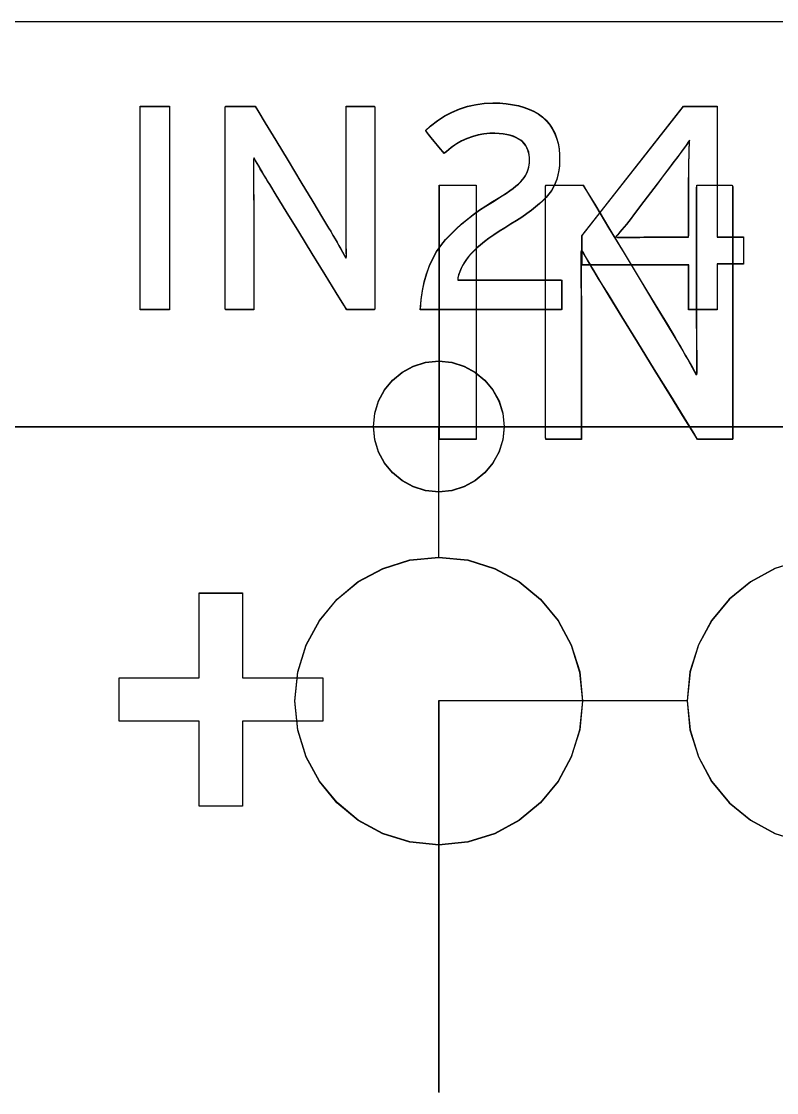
# Model space of a CAD drawing. Extents: x 1 to 47.7, y 0.2 to 35.
# Drawn here: x 41.9118 to 42.2006, y 11.9352 to 12.3447 of the extents above; entities that cross this region are included whole.
import ezdxf

# ---------------------------------------------------------------- set-up
doc = ezdxf.new("R2010")
doc.units = 0
doc.header["$MEASUREMENT"] = 0
for name, color, linetype in [('5_1___24__TARGET_LEDS___12', 7, 'CONTINUOUS'), ('6_2___8__INDEPENDENT_INPUT', 7, 'CONTINUOUS'), ('6_3___8__OPTOISO_INDEPENDE', 7, 'CONTINUOUS'), ('6_4___24__OPTOISO_INDEPEND', 7, 'CONTINUOUS'), ('6_5___8__INDEPENDENT_INPUT', 7, 'CONTINUOUS'), ('6_6___8__INDEPENDENT_INPUT', 7, 'CONTINUOUS'), ('6_7___8__OPTOISO_INDEPENDE', 7, 'CONTINUOUS'), ('6_8___8__OPTOISO_INDEPENDE', 7, 'CONTINUOUS'), ('8_0_____DWG', 7, 'CONTINUOUS')]:
    doc.layers.add(name, color=color, linetype=linetype)

msp = doc.modelspace()

# ---------------------------------------------------------------- linework, layer by layer
at = {"layer": '5_1___24__TARGET_LEDS___12'}
for points in [[(41.95722, 12.2345), (41.95722, 12.31225), (41.96851, 12.31225), (41.96851, 12.2345), (41.95722, 12.2345)], [(42.17792, 12.25197), (42.17792, 12.2345), (42.16697, 12.2345), (42.16697, 12.2516), (42.12619, 12.2516), (42.12619, 12.26272), (42.165, 12.31225), (42.17792, 12.31225), (42.17792, 12.26222), (42.18791, 12.26222), (42.18791, 12.25197), (42.17792, 12.25197)], [(41.7714, 12.1398), (41.7714, 12.18979), (42.0714, 12.18977)], [(42.0714, 12.1398), (42.0714, 12.18979), (42.37146, 12.18979), (42.37146, 11.93517)], [(42.0714, 12.0298), (42.0714, 11.93517)]]:
    msp.add_lwpolyline(points, dxfattribs=at)
for points in [[(42.03621, 12.2345), (42.03512, 12.23628), (42.0322, 12.24103), (42.02799, 12.24786), (42.02305, 12.2559), (42.01791, 12.26424), (42.01312, 12.27202), (42.00923, 12.27835), (42.00677, 12.28234), (42.00598, 12.28363), (42.00525, 12.28484), (42.00454, 12.28603), (42.00386, 12.28717), (42.0032, 12.28829), (42.00257, 12.28937), (42.00195, 12.29042), (42.00137, 12.29143), (42.0008, 12.29241), (42.00057, 12.29178), (42.00057, 12.28991), (42.00058, 12.28798), (42.00059, 12.28599), (42.0006, 12.28394), (42.00061, 12.28183), (42.00063, 12.27966), (42.00065, 12.27743), (42.00067, 12.27514), (42.00068, 12.27371), (42.00068, 12.2701), (42.00068, 12.26465), (42.00068, 12.25811), (42.00068, 12.2512), (42.00068, 12.24466), (42.00068, 12.23922), (42.00068, 12.2356), (42.00067, 12.2345), (42.00016, 12.2345), (41.99902, 12.2345), (41.99743, 12.2345), (41.9956, 12.2345), (41.99373, 12.2345), (41.99202, 12.2345), (41.99066, 12.2345), (41.98985, 12.2345), (41.98972, 12.23505), (41.98972, 12.24009), (41.98972, 12.24925), (41.98972, 12.26114), (41.98972, 12.27433), (41.98972, 12.28743), (41.98972, 12.29901), (41.98972, 12.30767), (41.98972, 12.312), (41.98994, 12.31225), (41.99088, 12.31225), (41.99237, 12.31225), (41.99421, 12.31225), (41.99618, 12.31225), (41.99808, 12.31225), (41.99969, 12.31225), (42.00081, 12.31225), (42.00123, 12.31225), (42.00228, 12.31052), (42.00506, 12.3059), (42.00907, 12.29925), (42.01379, 12.29143), (42.01869, 12.28331), (42.02325, 12.27574), (42.02697, 12.26958), (42.02931, 12.2657), (42.0301, 12.26438), (42.03094, 12.26293), (42.03175, 12.26154), (42.03252, 12.26019), (42.03326, 12.2589), (42.03396, 12.25766), (42.03463, 12.25646), (42.03526, 12.25532), (42.03586, 12.25422), (42.03609, 12.25485), (42.03607, 12.25678), (42.03605, 12.25876), (42.03604, 12.26079), (42.03602, 12.26289), (42.03601, 12.26503), (42.036, 12.26723), (42.036, 12.26948), (42.036, 12.27179), (42.036, 12.27321), (42.036, 12.27681), (42.036, 12.28223), (42.036, 12.28875), (42.036, 12.29562), (42.036, 12.30214), (42.036, 12.30756), (42.036, 12.31116), (42.03601, 12.31225), (42.03651, 12.31225), (42.03766, 12.31225), (42.03925, 12.31225), (42.04107, 12.31225), (42.04294, 12.31225), (42.04466, 12.31225), (42.04602, 12.31225), (42.04682, 12.31225), (42.04696, 12.3117), (42.04696, 12.30667), (42.04696, 12.2975), (42.04696, 12.28561), (42.04696, 12.27242), (42.04696, 12.25933), (42.04696, 12.24774), (42.04696, 12.23908), (42.04696, 12.23475), (42.04675, 12.2345), (42.04587, 12.2345), (42.04448, 12.2345), (42.04277, 12.2345), (42.04093, 12.2345), (42.03916, 12.2345), (42.03765, 12.2345), (42.03661, 12.2345)], [(42.06437, 12.2345), (42.06469, 12.23823), (42.0652, 12.24177), (42.0659, 12.24512), (42.06679, 12.24827), (42.06787, 12.25124), (42.06913, 12.25402), (42.07058, 12.2566), (42.07222, 12.259), (42.07405, 12.2612), (42.076, 12.26327), (42.07803, 12.26527), (42.08014, 12.2672), (42.08234, 12.26905), (42.08461, 12.27082), (42.08696, 12.27252), (42.0894, 12.27415), (42.09191, 12.2757), (42.09411, 12.27699), (42.09573, 12.278), (42.09723, 12.27898), (42.09859, 12.27992), (42.09983, 12.28083), (42.10093, 12.28171), (42.10191, 12.28256), (42.10275, 12.28337), (42.10347, 12.28416), (42.10404, 12.28492), (42.10453, 12.28571), (42.10495, 12.2865), (42.10531, 12.28731), (42.10561, 12.28814), (42.10584, 12.28898), (42.10601, 12.28983), (42.10611, 12.2907), (42.10615, 12.29158), (42.10611, 12.29263), (42.106, 12.29364), (42.10579, 12.2946), (42.10551, 12.2955), (42.10514, 12.29635), (42.10468, 12.29714), (42.10414, 12.29788), (42.10352, 12.29856), (42.1028, 12.29919), (42.10196, 12.29978), (42.101, 12.30029), (42.09992, 12.30074), (42.09874, 12.30111), (42.09744, 12.30141), (42.09602, 12.30164), (42.0945, 12.30179), (42.09286, 12.30188), (42.09093, 12.30187), (42.08866, 12.30166), (42.08644, 12.30126), (42.08428, 12.30067), (42.08217, 12.29989), (42.08013, 12.29892), (42.07814, 12.29776), (42.0762, 12.2964), (42.07433, 12.29486), (42.07343, 12.29422), (42.07292, 12.29485), (42.07204, 12.29593), (42.07093, 12.2973), (42.06971, 12.2988), (42.06852, 12.30027), (42.06747, 12.30156), (42.0667, 12.3025), (42.06634, 12.30295), (42.0683, 12.30472), (42.07092, 12.30673), (42.07365, 12.30848), (42.07647, 12.30998), (42.07939, 12.3112), (42.08241, 12.31217), (42.08553, 12.31287), (42.08874, 12.31332), (42.09205, 12.3135), (42.09471, 12.31343), (42.09723, 12.31323), (42.09961, 12.3129), (42.10186, 12.31244), (42.10398, 12.31184), (42.10596, 12.31111), (42.1078, 12.31025), (42.10952, 12.30926), (42.1111, 12.30812), (42.11252, 12.3068), (42.11376, 12.30534), (42.11483, 12.30374), (42.11573, 12.302), (42.11646, 12.30012), (42.11702, 12.29809), (42.1174, 12.29592), (42.11761, 12.29361), (42.11764, 12.29139), (42.11753, 12.2895), (42.1173, 12.28769), (42.11697, 12.28596), (42.11651, 12.28433), (42.11595, 12.28278), (42.11526, 12.28132), (42.11447, 12.27995), (42.11356, 12.27866), (42.1125, 12.27744), (42.11128, 12.27621), (42.10994, 12.27497), (42.10845, 12.2737), (42.10683, 12.27243), (42.10508, 12.27114), (42.10318, 12.26983), (42.10116, 12.2685), (42.09899, 12.26717), (42.09667, 12.26575), (42.09449, 12.26436), (42.09247, 12.26301), (42.09061, 12.26172), (42.08892, 12.26046), (42.08739, 12.25925), (42.08602, 12.25808), (42.08481, 12.25696), (42.08377, 12.25587), (42.08284, 12.25477), (42.08199, 12.25366), (42.08123, 12.25252), (42.08055, 12.25137), (42.07996, 12.25021), (42.07945, 12.24902), (42.07903, 12.24782), (42.07869, 12.2466), (42.07869, 12.24578), (42.081, 12.24578), (42.08548, 12.24578), (42.09141, 12.24578), (42.09808, 12.24578), (42.1048, 12.24578), (42.11085, 12.24578), (42.11552, 12.24578), (42.11811, 12.24578), (42.11841, 12.24565), (42.11841, 12.24484), (42.11841, 12.24347), (42.11841, 12.24173), (42.11841, 12.23982), (42.11841, 12.23795), (42.11841, 12.23631), (42.11841, 12.2351), (42.11841, 12.23453), (42.11721, 12.2345), (42.11266, 12.2345), (42.1056, 12.2345), (42.097, 12.2345), (42.08781, 12.2345), (42.07899, 12.2345), (42.07151, 12.2345), (42.06632, 12.2345)], [(42.16729, 12.29917), (42.16665, 12.29826), (42.16597, 12.29731), (42.16525, 12.2963), (42.16447, 12.29524), (42.16366, 12.29413), (42.16279, 12.29297), (42.16188, 12.29175), (42.16093, 12.29049), (42.16032, 12.28968), (42.15918, 12.28818), (42.15728, 12.28568), (42.15491, 12.28254), (42.15234, 12.27916), (42.14988, 12.27591), (42.14781, 12.27318), (42.14643, 12.27136), (42.14587, 12.27063), (42.14494, 12.26941), (42.14404, 12.26825), (42.14316, 12.26713), (42.1423, 12.26607), (42.14147, 12.26506), (42.14066, 12.26411), (42.13988, 12.2632), (42.13913, 12.26235), (42.1398, 12.26211), (42.14109, 12.26212), (42.14242, 12.26212), (42.14381, 12.26213), (42.14525, 12.26215), (42.14674, 12.26216), (42.14829, 12.26218), (42.14988, 12.2622), (42.15111, 12.26222), (42.15205, 12.26222), (42.15393, 12.26222), (42.15642, 12.26222), (42.15921, 12.26222), (42.16198, 12.26222), (42.1644, 12.26222), (42.16617, 12.26222), (42.16695, 12.26222), (42.16697, 12.26288), (42.16697, 12.26504), (42.16697, 12.26828), (42.16697, 12.27214), (42.16697, 12.27615), (42.16697, 12.27988), (42.16697, 12.28286), (42.16697, 12.28463), (42.16698, 12.28577), (42.16701, 12.28768), (42.16704, 12.28952), (42.16707, 12.2913), (42.16711, 12.29301), (42.16715, 12.29465), (42.16719, 12.29622), (42.16724, 12.29773)], [(42.09641, 12.18979), (42.0959, 12.18475), (42.09444, 12.18005), (42.09214, 12.17581), (42.08908, 12.17211), (42.08539, 12.16906), (42.08114, 12.16675), (42.07645, 12.1653), (42.07142, 12.16479), (42.06638, 12.1653), (42.06168, 12.16675), (42.05743, 12.16906), (42.05373, 12.17211), (42.05068, 12.17581), (42.04838, 12.18005), (42.04692, 12.18475), (42.04641, 12.18979), (42.04692, 12.19482), (42.04838, 12.19952), (42.05068, 12.20376), (42.05373, 12.20746), (42.05743, 12.21051), (42.06168, 12.21282), (42.06638, 12.21427), (42.07142, 12.21478), (42.07645, 12.21427), (42.08114, 12.21282), (42.08539, 12.21051), (42.08908, 12.20746), (42.09214, 12.20376), (42.09444, 12.19952), (42.0959, 12.19482)], [(42.12641, 12.08482), (42.12529, 12.07373), (42.12209, 12.06341), (42.11702, 12.05406), (42.11031, 12.04592), (42.10217, 12.0392), (42.09282, 12.03413), (42.08249, 12.03092), (42.0714, 12.0298), (42.06031, 12.03092), (42.04999, 12.03413), (42.04065, 12.0392), (42.03251, 12.04592), (42.0258, 12.05406), (42.02073, 12.06341), (42.01753, 12.07373), (42.01641, 12.08482), (42.01753, 12.0959), (42.02073, 12.10622), (42.0258, 12.11556), (42.03251, 12.12369), (42.04065, 12.13041), (42.04999, 12.13548), (42.06031, 12.13869), (42.0714, 12.1398), (42.08249, 12.13869), (42.09282, 12.13548), (42.10217, 12.13041), (42.11031, 12.12369), (42.11702, 12.11556), (42.12209, 12.10622), (42.12529, 12.0959)]]:
    msp.add_lwpolyline(points, close=True, dxfattribs=at)
at = {"layer": '6_2___8__INDEPENDENT_INPUT'}
for points in [[(42.07166, 12.18494), (42.07166, 12.28212), (42.08576, 12.28212), (42.08576, 12.18494), (42.07166, 12.18494)], [(42.21037, 12.1388), (42.20005, 12.13559), (42.19071, 12.13052), (42.18257, 12.12381), (42.17586, 12.11567), (42.17079, 12.10633), (42.16758, 12.096), (42.16646, 12.08491), (42.16758, 12.07383), (42.17079, 12.0635), (42.17586, 12.05416), (42.18257, 12.04602), (42.19071, 12.03931), (42.20005, 12.03424), (42.21037, 12.03103)], [(41.99639, 12.07713), (41.99639, 12.04466), (41.97982, 12.04466), (41.97982, 12.07713), (41.94918, 12.07713), (41.94918, 12.09372), (41.97982, 12.09372), (41.97982, 12.12619), (41.99639, 12.12619), (41.99639, 12.09372), (42.02715, 12.09372), (42.02715, 12.07713), (41.99639, 12.07713)], [(42.16646, 12.08491), (42.07147, 12.08491), (42.07147, 11.93527)]]:
    msp.add_lwpolyline(points, dxfattribs=at)
msp.add_lwpolyline([(42.1704, 12.18494), (42.16903, 12.18717), (42.16537, 12.1931), (42.16012, 12.20164), (42.15393, 12.21168), (42.14751, 12.22212), (42.14152, 12.23184), (42.13665, 12.23975), (42.13358, 12.24474), (42.1326, 12.24634), (42.13169, 12.24786), (42.13081, 12.24934), (42.12996, 12.25078), (42.12913, 12.25218), (42.12834, 12.25353), (42.12757, 12.25484), (42.12684, 12.2561), (42.12613, 12.25732), (42.12584, 12.25653), (42.12584, 12.2542), (42.12585, 12.25178), (42.12586, 12.2493), (42.12588, 12.24674), (42.12589, 12.2441), (42.12592, 12.24139), (42.12594, 12.2386), (42.12597, 12.23574), (42.12598, 12.23396), (42.12598, 12.22944), (42.12598, 12.22263), (42.12598, 12.21445), (42.12598, 12.20582), (42.12598, 12.19764), (42.12598, 12.19083), (42.12598, 12.18631), (42.12597, 12.18494), (42.12533, 12.18494), (42.1239, 12.18494), (42.12192, 12.18494), (42.11963, 12.18494), (42.11729, 12.18494), (42.11515, 12.18494), (42.11345, 12.18494), (42.11245, 12.18494), (42.11228, 12.18563), (42.11228, 12.19192), (42.11228, 12.20338), (42.11228, 12.21824), (42.11228, 12.23473), (42.11228, 12.2511), (42.11228, 12.26557), (42.11228, 12.2764), (42.11228, 12.28182), (42.11255, 12.28212), (42.11373, 12.28212), (42.1156, 12.28212), (42.11789, 12.28212), (42.12036, 12.28212), (42.12273, 12.28212), (42.12474, 12.28212), (42.12614, 12.28212), (42.12667, 12.28212), (42.12797, 12.27996), (42.13146, 12.27419), (42.13647, 12.26587), (42.14236, 12.2561), (42.14849, 12.24595), (42.1542, 12.23649), (42.15884, 12.22879), (42.16177, 12.22394), (42.16276, 12.22228), (42.16381, 12.22047), (42.16481, 12.21873), (42.16578, 12.21705), (42.1667, 12.21544), (42.16758, 12.21388), (42.16842, 12.21239), (42.16921, 12.21096), (42.16995, 12.2096), (42.17025, 12.21038), (42.17022, 12.21279), (42.1702, 12.21526), (42.17018, 12.21781), (42.17016, 12.22042), (42.17015, 12.2231), (42.17013, 12.22585), (42.17013, 12.22867), (42.17013, 12.23155), (42.17013, 12.23333), (42.17013, 12.23783), (42.17013, 12.24461), (42.17013, 12.25275), (42.17013, 12.26134), (42.17013, 12.26949), (42.17013, 12.27626), (42.17013, 12.28076), (42.17014, 12.28212), (42.17077, 12.28212), (42.1722, 12.28212), (42.17419, 12.28212), (42.17647, 12.28212), (42.17881, 12.28212), (42.18095, 12.28212), (42.18265, 12.28212), (42.18366, 12.28212), (42.18382, 12.28144), (42.18382, 12.27515), (42.18382, 12.26369), (42.18382, 12.24883), (42.18382, 12.23234), (42.18382, 12.21597), (42.18382, 12.20149), (42.18382, 12.19067), (42.18382, 12.18525), (42.18357, 12.18494), (42.18247, 12.18494), (42.18073, 12.18494), (42.17859, 12.18494), (42.17629, 12.18494), (42.17408, 12.18494), (42.17219, 12.18494), (42.17089, 12.18494)], close=True, dxfattribs=at)
at = {"layer": '6_3___8__OPTOISO_INDEPENDE'}
for points in [[(42.07166, 12.18494), (42.07166, 12.28212), (42.08576, 12.28212), (42.08576, 12.18494), (42.07166, 12.18494)], [(42.21037, 12.1388), (42.20005, 12.13559), (42.19071, 12.13052), (42.18257, 12.12381), (42.17586, 12.11567), (42.17079, 12.10633), (42.16758, 12.096), (42.16646, 12.08491), (42.16758, 12.07383), (42.17079, 12.0635), (42.17586, 12.05416), (42.18257, 12.04602), (42.19071, 12.03931), (42.20005, 12.03424), (42.21037, 12.03103)], [(42.16646, 12.08491), (42.07147, 12.08491), (42.07147, 11.93527)]]:
    msp.add_lwpolyline(points, dxfattribs=at)
msp.add_lwpolyline([(42.1704, 12.18494), (42.16903, 12.18717), (42.16537, 12.1931), (42.16012, 12.20164), (42.15393, 12.21168), (42.14751, 12.22212), (42.14152, 12.23184), (42.13665, 12.23975), (42.13358, 12.24474), (42.1326, 12.24634), (42.13169, 12.24786), (42.13081, 12.24934), (42.12996, 12.25078), (42.12913, 12.25218), (42.12834, 12.25353), (42.12757, 12.25484), (42.12684, 12.2561), (42.12613, 12.25732), (42.12584, 12.25653), (42.12584, 12.2542), (42.12585, 12.25178), (42.12586, 12.2493), (42.12588, 12.24674), (42.12589, 12.2441), (42.12592, 12.24139), (42.12594, 12.2386), (42.12597, 12.23574), (42.12598, 12.23396), (42.12598, 12.22944), (42.12598, 12.22263), (42.12598, 12.21445), (42.12598, 12.20582), (42.12598, 12.19764), (42.12598, 12.19083), (42.12598, 12.18631), (42.12597, 12.18494), (42.12533, 12.18494), (42.1239, 12.18494), (42.12192, 12.18494), (42.11963, 12.18494), (42.11729, 12.18494), (42.11515, 12.18494), (42.11345, 12.18494), (42.11245, 12.18494), (42.11228, 12.18563), (42.11228, 12.19192), (42.11228, 12.20338), (42.11228, 12.21824), (42.11228, 12.23473), (42.11228, 12.2511), (42.11228, 12.26557), (42.11228, 12.2764), (42.11228, 12.28182), (42.11255, 12.28212), (42.11373, 12.28212), (42.1156, 12.28212), (42.11789, 12.28212), (42.12036, 12.28212), (42.12273, 12.28212), (42.12474, 12.28212), (42.12614, 12.28212), (42.12667, 12.28212), (42.12797, 12.27996), (42.13146, 12.27419), (42.13647, 12.26587), (42.14236, 12.2561), (42.14849, 12.24595), (42.1542, 12.23649), (42.15884, 12.22879), (42.16177, 12.22394), (42.16276, 12.22228), (42.16381, 12.22047), (42.16481, 12.21873), (42.16578, 12.21705), (42.1667, 12.21544), (42.16758, 12.21388), (42.16842, 12.21239), (42.16921, 12.21096), (42.16995, 12.2096), (42.17025, 12.21038), (42.17022, 12.21279), (42.1702, 12.21526), (42.17018, 12.21781), (42.17016, 12.22042), (42.17015, 12.2231), (42.17013, 12.22585), (42.17013, 12.22867), (42.17013, 12.23155), (42.17013, 12.23333), (42.17013, 12.23783), (42.17013, 12.24461), (42.17013, 12.25275), (42.17013, 12.26134), (42.17013, 12.26949), (42.17013, 12.27626), (42.17013, 12.28076), (42.17014, 12.28212), (42.17077, 12.28212), (42.1722, 12.28212), (42.17419, 12.28212), (42.17647, 12.28212), (42.17881, 12.28212), (42.18095, 12.28212), (42.18265, 12.28212), (42.18366, 12.28212), (42.18382, 12.28144), (42.18382, 12.27515), (42.18382, 12.26369), (42.18382, 12.24883), (42.18382, 12.23234), (42.18382, 12.21597), (42.18382, 12.20149), (42.18382, 12.19067), (42.18382, 12.18525), (42.18357, 12.18494), (42.18247, 12.18494), (42.18073, 12.18494), (42.17859, 12.18494), (42.17629, 12.18494), (42.17408, 12.18494), (42.17219, 12.18494), (42.17089, 12.18494)], close=True, dxfattribs=at)
at = {"layer": '6_4___24__OPTOISO_INDEPEND'}
for points in [[(41.95723, 12.23463), (41.95723, 12.31238), (41.96852, 12.31238), (41.96852, 12.23463), (41.95723, 12.23463)], [(42.17794, 12.2521), (42.17794, 12.23463), (42.16698, 12.23463), (42.16698, 12.25173), (42.12621, 12.25173), (42.12621, 12.26285), (42.16501, 12.31238), (42.17794, 12.31238), (42.17794, 12.26235), (42.18791, 12.26235), (42.18791, 12.2521), (42.17794, 12.2521)], [(41.77142, 12.13994), (41.77142, 12.18992), (42.07141, 12.1899)], [(42.07141, 12.13994), (42.07141, 12.18992), (42.37146, 12.18992), (42.37146, 11.93527)], [(42.07141, 12.02994), (42.07141, 11.93527)]]:
    msp.add_lwpolyline(points, dxfattribs=at)
for points in [[(42.03623, 12.23463), (42.03513, 12.23641), (42.03221, 12.24116), (42.02801, 12.24799), (42.02306, 12.25602), (42.01792, 12.26437), (42.01313, 12.27215), (42.00924, 12.27848), (42.00678, 12.28247), (42.006, 12.28375), (42.00527, 12.28497), (42.00456, 12.28615), (42.00387, 12.2873), (42.00321, 12.28842), (42.00258, 12.2895), (42.00197, 12.29054), (42.00138, 12.29156), (42.00082, 12.29253), (42.00058, 12.2919), (42.00059, 12.29003), (42.00059, 12.2881), (42.0006, 12.28611), (42.00061, 12.28406), (42.00062, 12.28196), (42.00064, 12.27979), (42.00066, 12.27756), (42.00069, 12.27527), (42.00069, 12.27384), (42.00069, 12.27022), (42.00069, 12.26478), (42.00069, 12.25824), (42.00069, 12.25133), (42.00069, 12.24479), (42.00069, 12.23934), (42.00069, 12.23573), (42.00068, 12.23463), (42.00018, 12.23463), (41.99903, 12.23463), (41.99744, 12.23463), (41.99562, 12.23463), (41.99375, 12.23463), (41.99203, 12.23463), (41.99067, 12.23463), (41.98987, 12.23463), (41.98973, 12.23518), (41.98973, 12.24022), (41.98973, 12.24938), (41.98973, 12.26127), (41.98973, 12.27446), (41.98973, 12.28755), (41.98973, 12.29914), (41.98973, 12.3078), (41.98973, 12.31213), (41.98995, 12.31238), (41.99089, 12.31238), (41.99239, 12.31238), (41.99423, 12.31238), (41.9962, 12.31238), (41.99809, 12.31238), (41.99971, 12.31238), (42.00083, 12.31238), (42.00125, 12.31238), (42.00229, 12.31065), (42.00508, 12.30603), (42.00909, 12.29938), (42.0138, 12.29156), (42.0187, 12.28344), (42.02327, 12.27587), (42.02698, 12.26971), (42.02932, 12.26583), (42.03011, 12.2645), (42.03095, 12.26306), (42.03176, 12.26167), (42.03253, 12.26032), (42.03327, 12.25903), (42.03398, 12.25779), (42.03464, 12.25659), (42.03528, 12.25545), (42.03587, 12.25436), (42.03611, 12.25498), (42.03609, 12.25691), (42.03607, 12.25889), (42.03605, 12.26093), (42.03604, 12.26302), (42.03603, 12.26516), (42.03602, 12.26736), (42.03601, 12.26961), (42.03601, 12.27192), (42.03601, 12.27335), (42.03601, 12.27695), (42.03601, 12.28237), (42.03601, 12.28888), (42.03601, 12.29576), (42.03601, 12.30227), (42.03601, 12.30769), (42.03601, 12.31129), (42.03602, 12.31238), (42.03653, 12.31238), (42.03767, 12.31238), (42.03926, 12.31238), (42.04109, 12.31238), (42.04296, 12.31238), (42.04467, 12.31238), (42.04603, 12.31238), (42.04683, 12.31238), (42.04697, 12.31183), (42.04697, 12.30679), (42.04697, 12.29763), (42.04697, 12.28574), (42.04697, 12.27255), (42.04697, 12.25946), (42.04697, 12.24787), (42.04697, 12.23921), (42.04697, 12.23488), (42.04677, 12.23463), (42.04589, 12.23463), (42.04449, 12.23463), (42.04278, 12.23463), (42.04094, 12.23463), (42.03917, 12.23463), (42.03767, 12.23463), (42.03662, 12.23463)], [(42.06439, 12.23463), (42.06471, 12.23836), (42.06522, 12.2419), (42.06592, 12.24524), (42.0668, 12.2484), (42.06788, 12.25137), (42.06914, 12.25414), (42.07059, 12.25673), (42.07223, 12.25913), (42.07406, 12.26133), (42.07601, 12.2634), (42.07804, 12.2654), (42.08016, 12.26733), (42.08235, 12.26918), (42.08462, 12.27096), (42.08698, 12.27266), (42.08941, 12.27428), (42.09192, 12.27584), (42.09412, 12.27712), (42.09575, 12.27813), (42.09724, 12.27911), (42.09861, 12.28005), (42.09984, 12.28096), (42.10095, 12.28184), (42.10192, 12.28269), (42.10277, 12.2835), (42.10348, 12.28428), (42.10405, 12.28505), (42.10454, 12.28583), (42.10497, 12.28663), (42.10533, 12.28744), (42.10562, 12.28827), (42.10585, 12.28911), (42.10602, 12.28996), (42.10612, 12.29083), (42.10616, 12.29171), (42.10613, 12.29276), (42.10601, 12.29377), (42.10581, 12.29473), (42.10552, 12.29563), (42.10515, 12.29648), (42.1047, 12.29727), (42.10416, 12.29801), (42.10353, 12.29869), (42.10282, 12.29932), (42.10197, 12.29991), (42.10101, 12.30042), (42.09994, 12.30087), (42.09875, 12.30124), (42.09745, 12.30154), (42.09604, 12.30177), (42.09451, 12.30192), (42.09287, 12.30201), (42.09094, 12.30199), (42.08867, 12.30179), (42.08645, 12.30139), (42.08429, 12.3008), (42.08219, 12.30002), (42.08014, 12.29904), (42.07815, 12.29788), (42.07622, 12.29653), (42.07434, 12.29499), (42.07344, 12.29435), (42.07293, 12.29498), (42.07205, 12.29606), (42.07094, 12.29743), (42.06973, 12.29892), (42.06853, 12.3004), (42.06749, 12.30169), (42.06672, 12.30263), (42.06635, 12.30308), (42.06831, 12.30485), (42.07094, 12.30686), (42.07366, 12.30861), (42.07648, 12.3101), (42.0794, 12.31133), (42.08242, 12.3123), (42.08554, 12.313), (42.08876, 12.31345), (42.09207, 12.31363), (42.09472, 12.31356), (42.09724, 12.31336), (42.09962, 12.31303), (42.10187, 12.31257), (42.10399, 12.31197), (42.10597, 12.31124), (42.10782, 12.31038), (42.10953, 12.30938), (42.11111, 12.30825), (42.11253, 12.30693), (42.11377, 12.30547), (42.11485, 12.30388), (42.11575, 12.30213), (42.11647, 12.30025), (42.11703, 12.29822), (42.11741, 12.29605), (42.11762, 12.29374), (42.11765, 12.29152), (42.11754, 12.28962), (42.11732, 12.28781), (42.11698, 12.28609), (42.11653, 12.28446), (42.11596, 12.28291), (42.11528, 12.28145), (42.11448, 12.28008), (42.11357, 12.2788), (42.11251, 12.27758), (42.1113, 12.27634), (42.10995, 12.2751), (42.10847, 12.27383), (42.10685, 12.27256), (42.10509, 12.27126), (42.1032, 12.26996), (42.10117, 12.26863), (42.099, 12.26729), (42.09668, 12.26587), (42.0945, 12.26449), (42.09248, 12.26314), (42.09062, 12.26184), (42.08893, 12.26059), (42.0874, 12.25938), (42.08603, 12.25821), (42.08482, 12.25709), (42.08378, 12.256), (42.08285, 12.2549), (42.08201, 12.25379), (42.08124, 12.25265), (42.08057, 12.2515), (42.07998, 12.25034), (42.07947, 12.24915), (42.07905, 12.24795), (42.07871, 12.24673), (42.0787, 12.24591), (42.08101, 12.24591), (42.08549, 12.24591), (42.09142, 12.24591), (42.0981, 12.24591), (42.10482, 12.24591), (42.11086, 12.24591), (42.11554, 12.24591), (42.11813, 12.24591), (42.11842, 12.24578), (42.11842, 12.24497), (42.11842, 12.2436), (42.11842, 12.24186), (42.11842, 12.23995), (42.11842, 12.23808), (42.11842, 12.23644), (42.11842, 12.23523), (42.11842, 12.23465), (42.11722, 12.23463), (42.11267, 12.23463), (42.10561, 12.23463), (42.09701, 12.23463), (42.08782, 12.23463), (42.07901, 12.23463), (42.07152, 12.23463), (42.06633, 12.23463)], [(42.1673, 12.2993), (42.16667, 12.29839), (42.16599, 12.29744), (42.16526, 12.29643), (42.16449, 12.29537), (42.16367, 12.29426), (42.16281, 12.2931), (42.1619, 12.29189), (42.16094, 12.29062), (42.16033, 12.28981), (42.1592, 12.28831), (42.1573, 12.28581), (42.15492, 12.28267), (42.15235, 12.27928), (42.14989, 12.27604), (42.14782, 12.27331), (42.14644, 12.27149), (42.14589, 12.27076), (42.14496, 12.26954), (42.14405, 12.26838), (42.14317, 12.26726), (42.14231, 12.2662), (42.14148, 12.26519), (42.14068, 12.26424), (42.13989, 12.26333), (42.13914, 12.26248), (42.13982, 12.26224), (42.1411, 12.26225), (42.14244, 12.26225), (42.14382, 12.26226), (42.14526, 12.26227), (42.14675, 12.26229), (42.1483, 12.26231), (42.1499, 12.26233), (42.15112, 12.26235), (42.15207, 12.26235), (42.15394, 12.26235), (42.15644, 12.26235), (42.15923, 12.26235), (42.16199, 12.26235), (42.16442, 12.26235), (42.16618, 12.26235), (42.16697, 12.26235), (42.16698, 12.26301), (42.16698, 12.26517), (42.16698, 12.26841), (42.16698, 12.27227), (42.16698, 12.27628), (42.16698, 12.28001), (42.16698, 12.28299), (42.16698, 12.28476), (42.16699, 12.2859), (42.16702, 12.28781), (42.16705, 12.28965), (42.16708, 12.29143), (42.16712, 12.29313), (42.16716, 12.29477), (42.1672, 12.29635), (42.16725, 12.29786)], [(42.09642, 12.18992), (42.09591, 12.18488), (42.09446, 12.18019), (42.09215, 12.17594), (42.0891, 12.17224), (42.0854, 12.16919), (42.08115, 12.16688), (42.07647, 12.16543), (42.07144, 12.16492), (42.06639, 12.16543), (42.06169, 12.16688), (42.05744, 12.16919), (42.05374, 12.17224), (42.05069, 12.17594), (42.04839, 12.18019), (42.04693, 12.18488), (42.04643, 12.18992), (42.04693, 12.19495), (42.04839, 12.19965), (42.05069, 12.20389), (42.05374, 12.20759), (42.05744, 12.21064), (42.06169, 12.21295), (42.06639, 12.21441), (42.07144, 12.21491), (42.07647, 12.21441), (42.08115, 12.21295), (42.0854, 12.21064), (42.0891, 12.20759), (42.09215, 12.20389), (42.09446, 12.19965), (42.09591, 12.19495)], [(42.12642, 12.08495), (42.12531, 12.07386), (42.1221, 12.06354), (42.11704, 12.05419), (42.11032, 12.04605), (42.10218, 12.03933), (42.09284, 12.03426), (42.08251, 12.03105), (42.07141, 12.02994), (42.06033, 12.03105), (42.05, 12.03426), (42.04066, 12.03933), (42.03252, 12.04605), (42.02581, 12.05419), (42.02074, 12.06354), (42.01754, 12.07386), (42.01643, 12.08495), (42.01754, 12.09603), (42.02074, 12.10635), (42.02581, 12.11569), (42.03252, 12.12382), (42.04066, 12.13054), (42.05, 12.13561), (42.06033, 12.13882), (42.07141, 12.13994), (42.08251, 12.13882), (42.09284, 12.13561), (42.10218, 12.13054), (42.11032, 12.12382), (42.11704, 12.11569), (42.1221, 12.10635), (42.12531, 12.09603)]]:
    msp.add_lwpolyline(points, close=True, dxfattribs=at)
at = {"layer": '6_5___8__INDEPENDENT_INPUT'}
for points in [[(42.07156, 12.18496), (42.07156, 12.28214), (42.08567, 12.28214), (42.08567, 12.18496), (42.07156, 12.18496)], [(42.21037, 12.1388), (42.20005, 12.13559), (42.19071, 12.13052), (42.18257, 12.12381), (42.17586, 12.11567), (42.17079, 12.10633), (42.16758, 12.096), (42.16646, 12.08491), (42.16758, 12.07383), (42.17079, 12.0635), (42.17586, 12.05416), (42.18257, 12.04602), (42.19071, 12.03931), (42.20005, 12.03424), (42.21037, 12.03103)], [(41.99639, 12.07713), (41.99639, 12.04466), (41.97982, 12.04466), (41.97982, 12.07713), (41.94918, 12.07713), (41.94918, 12.09372), (41.97982, 12.09372), (41.97982, 12.12619), (41.99639, 12.12619), (41.99639, 12.09372), (42.02715, 12.09372), (42.02715, 12.07713), (41.99639, 12.07713)], [(42.16635, 12.08493), (42.07147, 12.08493), (42.07147, 11.93527)]]:
    msp.add_lwpolyline(points, dxfattribs=at)
msp.add_lwpolyline([(42.1703, 12.18496), (42.16893, 12.18718), (42.16528, 12.19312), (42.16002, 12.20166), (42.15384, 12.21169), (42.14741, 12.22213), (42.14143, 12.23185), (42.13656, 12.23976), (42.13349, 12.24475), (42.13251, 12.24635), (42.1316, 12.24788), (42.13071, 12.24936), (42.12986, 12.2508), (42.12904, 12.25219), (42.12824, 12.25354), (42.12748, 12.25485), (42.12674, 12.25611), (42.12604, 12.25734), (42.12575, 12.25655), (42.12575, 12.25421), (42.12576, 12.2518), (42.12577, 12.24931), (42.12578, 12.24675), (42.1258, 12.24411), (42.12582, 12.2414), (42.12585, 12.23861), (42.12588, 12.23575), (42.12588, 12.23397), (42.12588, 12.22945), (42.12588, 12.22264), (42.12588, 12.21446), (42.12588, 12.20583), (42.12588, 12.19765), (42.12588, 12.19085), (42.12588, 12.18632), (42.12587, 12.18496), (42.12524, 12.18496), (42.1238, 12.18496), (42.12182, 12.18496), (42.11954, 12.18496), (42.1172, 12.18496), (42.11506, 12.18496), (42.11336, 12.18496), (42.11235, 12.18496), (42.11218, 12.18564), (42.11218, 12.19194), (42.11218, 12.20339), (42.11218, 12.21825), (42.11218, 12.23474), (42.11218, 12.25111), (42.11218, 12.26559), (42.11218, 12.27642), (42.11218, 12.28183), (42.11246, 12.28214), (42.11363, 12.28214), (42.1155, 12.28214), (42.1178, 12.28214), (42.12026, 12.28214), (42.12263, 12.28214), (42.12465, 12.28214), (42.12605, 12.28214), (42.12657, 12.28214), (42.12788, 12.27997), (42.13136, 12.2742), (42.13638, 12.26589), (42.14227, 12.25612), (42.14839, 12.24596), (42.1541, 12.2365), (42.15874, 12.2288), (42.16167, 12.22395), (42.16266, 12.22229), (42.16371, 12.22049), (42.16472, 12.21875), (42.16569, 12.21707), (42.16661, 12.21545), (42.16749, 12.2139), (42.16832, 12.21241), (42.16911, 12.21098), (42.16986, 12.20961), (42.17015, 12.21039), (42.17012, 12.2128), (42.1701, 12.21528), (42.17008, 12.21782), (42.17006, 12.22044), (42.17005, 12.22312), (42.17004, 12.22586), (42.17003, 12.22868), (42.17003, 12.23156), (42.17003, 12.23334), (42.17003, 12.23784), (42.17003, 12.24462), (42.17003, 12.25276), (42.17003, 12.26136), (42.17003, 12.2695), (42.17003, 12.27628), (42.17003, 12.28078), (42.17004, 12.28214), (42.17068, 12.28214), (42.17211, 12.28214), (42.17409, 12.28214), (42.17637, 12.28214), (42.17871, 12.28214), (42.18085, 12.28214), (42.18255, 12.28214), (42.18356, 12.28214), (42.18373, 12.28146), (42.18373, 12.27516), (42.18373, 12.2637), (42.18373, 12.24885), (42.18373, 12.23235), (42.18373, 12.21599), (42.18373, 12.20151), (42.18373, 12.19068), (42.18373, 12.18526), (42.18347, 12.18496), (42.18237, 12.18496), (42.18063, 12.18496), (42.17849, 12.18496), (42.17619, 12.18496), (42.17398, 12.18496), (42.1721, 12.18496), (42.17079, 12.18496)], close=True, dxfattribs=at)
at = {"layer": '6_6___8__INDEPENDENT_INPUT'}
for points in [[(42.07166, 12.18495), (42.07166, 12.28213), (42.08576, 12.28213), (42.08576, 12.18495), (42.07166, 12.18495)], [(42.21037, 12.1388), (42.20005, 12.13559), (42.19071, 12.13052), (42.18257, 12.12381), (42.17586, 12.11567), (42.17079, 12.10633), (42.16758, 12.096), (42.16646, 12.08491), (42.16758, 12.07383), (42.17079, 12.0635), (42.17586, 12.05416), (42.18257, 12.04602), (42.19071, 12.03931), (42.20005, 12.03424), (42.21037, 12.03103)], [(41.99638, 12.07714), (41.99638, 12.04467), (41.9798, 12.04467), (41.9798, 12.07714), (41.94916, 12.07714), (41.94916, 12.09373), (41.9798, 12.09373), (41.9798, 12.1262), (41.99638, 12.1262), (41.99638, 12.09373), (42.02713, 12.09373), (42.02713, 12.07714), (41.99638, 12.07714)], [(42.16646, 12.08491), (42.07147, 12.08491), (42.07147, 11.93527)]]:
    msp.add_lwpolyline(points, dxfattribs=at)
msp.add_lwpolyline([(42.1704, 12.18495), (42.16903, 12.18717), (42.16537, 12.19311), (42.16012, 12.20165), (42.15393, 12.21169), (42.14751, 12.22212), (42.14152, 12.23185), (42.13665, 12.23976), (42.13358, 12.24474), (42.1326, 12.24635), (42.13169, 12.24787), (42.13081, 12.24935), (42.12996, 12.25079), (42.12913, 12.25218), (42.12834, 12.25353), (42.12757, 12.25484), (42.12684, 12.25611), (42.12613, 12.25733), (42.12584, 12.25654), (42.12584, 12.2542), (42.12585, 12.25179), (42.12586, 12.2493), (42.12588, 12.24674), (42.12589, 12.24411), (42.12592, 12.24139), (42.12594, 12.23861), (42.12597, 12.23575), (42.12598, 12.23396), (42.12598, 12.22944), (42.12598, 12.22263), (42.12598, 12.21446), (42.12598, 12.20582), (42.12598, 12.19765), (42.12598, 12.19084), (42.12598, 12.18632), (42.12597, 12.18495), (42.12533, 12.18495), (42.1239, 12.18495), (42.12192, 12.18495), (42.11963, 12.18495), (42.11729, 12.18495), (42.11515, 12.18495), (42.11345, 12.18495), (42.11245, 12.18495), (42.11228, 12.18563), (42.11228, 12.19193), (42.11228, 12.20339), (42.11228, 12.21824), (42.11228, 12.23474), (42.11228, 12.2511), (42.11228, 12.26558), (42.11228, 12.27641), (42.11228, 12.28183), (42.11255, 12.28213), (42.11373, 12.28213), (42.1156, 12.28213), (42.11789, 12.28213), (42.12036, 12.28213), (42.12273, 12.28213), (42.12474, 12.28213), (42.12614, 12.28213), (42.12667, 12.28213), (42.12797, 12.27997), (42.13146, 12.27419), (42.13647, 12.26588), (42.14236, 12.25611), (42.14849, 12.24596), (42.1542, 12.23649), (42.15884, 12.2288), (42.16177, 12.22394), (42.16276, 12.22229), (42.16381, 12.22048), (42.16481, 12.21874), (42.16578, 12.21706), (42.1667, 12.21544), (42.16758, 12.21389), (42.16842, 12.2124), (42.16921, 12.21097), (42.16995, 12.2096), (42.17025, 12.21038), (42.17022, 12.21279), (42.1702, 12.21527), (42.17018, 12.21781), (42.17016, 12.22043), (42.17015, 12.22311), (42.17013, 12.22586), (42.17013, 12.22867), (42.17013, 12.23156), (42.17013, 12.23333), (42.17013, 12.23784), (42.17013, 12.24461), (42.17013, 12.25276), (42.17013, 12.26135), (42.17013, 12.26949), (42.17013, 12.27627), (42.17013, 12.28077), (42.17014, 12.28213), (42.17077, 12.28213), (42.1722, 12.28213), (42.17419, 12.28213), (42.17647, 12.28213), (42.17881, 12.28213), (42.18095, 12.28213), (42.18265, 12.28213), (42.18366, 12.28213), (42.18382, 12.28145), (42.18382, 12.27515), (42.18382, 12.2637), (42.18382, 12.24884), (42.18382, 12.23235), (42.18382, 12.21598), (42.18382, 12.2015), (42.18382, 12.19067), (42.18382, 12.18526), (42.18357, 12.18495), (42.18247, 12.18495), (42.18073, 12.18495), (42.17859, 12.18495), (42.17629, 12.18495), (42.17408, 12.18495), (42.17219, 12.18495), (42.17089, 12.18495)], close=True, dxfattribs=at)
at = {"layer": '6_7___8__OPTOISO_INDEPENDE'}
for points in [[(42.07166, 12.18494), (42.07166, 12.28212), (42.08576, 12.28212), (42.08576, 12.18494), (42.07166, 12.18494)], [(42.21037, 12.1388), (42.20005, 12.13559), (42.19071, 12.13052), (42.18257, 12.12381), (42.17586, 12.11567), (42.17079, 12.10633), (42.16758, 12.096), (42.16646, 12.08491), (42.16758, 12.07383), (42.17079, 12.0635), (42.17586, 12.05416), (42.18257, 12.04602), (42.19071, 12.03931), (42.20005, 12.03424), (42.21037, 12.03103)], [(42.16646, 12.08491), (42.07147, 12.08491), (42.07147, 11.93527)]]:
    msp.add_lwpolyline(points, dxfattribs=at)
msp.add_lwpolyline([(42.1704, 12.18494), (42.16903, 12.18717), (42.16537, 12.1931), (42.16012, 12.20164), (42.15393, 12.21168), (42.14751, 12.22212), (42.14152, 12.23184), (42.13665, 12.23975), (42.13358, 12.24474), (42.1326, 12.24634), (42.13169, 12.24786), (42.13081, 12.24934), (42.12996, 12.25078), (42.12913, 12.25218), (42.12834, 12.25353), (42.12757, 12.25484), (42.12684, 12.2561), (42.12613, 12.25732), (42.12584, 12.25653), (42.12584, 12.2542), (42.12585, 12.25178), (42.12586, 12.2493), (42.12588, 12.24674), (42.12589, 12.2441), (42.12592, 12.24139), (42.12594, 12.2386), (42.12597, 12.23574), (42.12598, 12.23396), (42.12598, 12.22944), (42.12598, 12.22263), (42.12598, 12.21445), (42.12598, 12.20582), (42.12598, 12.19764), (42.12598, 12.19083), (42.12598, 12.18631), (42.12597, 12.18494), (42.12533, 12.18494), (42.1239, 12.18494), (42.12192, 12.18494), (42.11963, 12.18494), (42.11729, 12.18494), (42.11515, 12.18494), (42.11345, 12.18494), (42.11245, 12.18494), (42.11228, 12.18563), (42.11228, 12.19192), (42.11228, 12.20338), (42.11228, 12.21824), (42.11228, 12.23473), (42.11228, 12.2511), (42.11228, 12.26557), (42.11228, 12.2764), (42.11228, 12.28182), (42.11255, 12.28212), (42.11373, 12.28212), (42.1156, 12.28212), (42.11789, 12.28212), (42.12036, 12.28212), (42.12273, 12.28212), (42.12474, 12.28212), (42.12614, 12.28212), (42.12667, 12.28212), (42.12797, 12.27996), (42.13146, 12.27419), (42.13647, 12.26587), (42.14236, 12.2561), (42.14849, 12.24595), (42.1542, 12.23649), (42.15884, 12.22879), (42.16177, 12.22394), (42.16276, 12.22228), (42.16381, 12.22047), (42.16481, 12.21873), (42.16578, 12.21705), (42.1667, 12.21544), (42.16758, 12.21388), (42.16842, 12.21239), (42.16921, 12.21096), (42.16995, 12.2096), (42.17025, 12.21038), (42.17022, 12.21279), (42.1702, 12.21526), (42.17018, 12.21781), (42.17016, 12.22042), (42.17015, 12.2231), (42.17013, 12.22585), (42.17013, 12.22867), (42.17013, 12.23155), (42.17013, 12.23333), (42.17013, 12.23783), (42.17013, 12.24461), (42.17013, 12.25275), (42.17013, 12.26134), (42.17013, 12.26949), (42.17013, 12.27626), (42.17013, 12.28076), (42.17014, 12.28212), (42.17077, 12.28212), (42.1722, 12.28212), (42.17419, 12.28212), (42.17647, 12.28212), (42.17881, 12.28212), (42.18095, 12.28212), (42.18265, 12.28212), (42.18366, 12.28212), (42.18382, 12.28144), (42.18382, 12.27515), (42.18382, 12.26369), (42.18382, 12.24883), (42.18382, 12.23234), (42.18382, 12.21597), (42.18382, 12.20149), (42.18382, 12.19067), (42.18382, 12.18525), (42.18357, 12.18494), (42.18247, 12.18494), (42.18073, 12.18494), (42.17859, 12.18494), (42.17629, 12.18494), (42.17408, 12.18494), (42.17219, 12.18494), (42.17089, 12.18494)], close=True, dxfattribs=at)
at = {"layer": '6_8___8__OPTOISO_INDEPENDE'}
for points in [[(42.07156, 12.18494), (42.07156, 12.28212), (42.08567, 12.28212), (42.08567, 12.18494), (42.07156, 12.18494)], [(42.21026, 12.13879), (42.19994, 12.13559), (42.1906, 12.13052), (42.18246, 12.1238), (42.17575, 12.11566), (42.17068, 12.10632), (42.16747, 12.09599), (42.16635, 12.08491), (42.16747, 12.07382), (42.17068, 12.0635), (42.17575, 12.05415), (42.18246, 12.04602), (42.1906, 12.0393), (42.19994, 12.03423), (42.21026, 12.03103)], [(42.16635, 12.08491), (42.07136, 12.08491), (42.07136, 11.93528)]]:
    msp.add_lwpolyline(points, dxfattribs=at)
msp.add_lwpolyline([(42.1703, 12.18494), (42.16893, 12.18716), (42.16528, 12.19309), (42.16002, 12.20163), (42.15384, 12.21167), (42.14741, 12.22211), (42.14143, 12.23183), (42.13656, 12.23974), (42.13349, 12.24473), (42.13251, 12.24633), (42.1316, 12.24786), (42.13071, 12.24934), (42.12986, 12.25078), (42.12904, 12.25217), (42.12824, 12.25352), (42.12748, 12.25483), (42.12674, 12.25609), (42.12604, 12.25732), (42.12575, 12.25652), (42.12575, 12.25419), (42.12576, 12.25178), (42.12577, 12.24929), (42.12578, 12.24673), (42.1258, 12.24409), (42.12582, 12.24138), (42.12585, 12.23859), (42.12588, 12.23573), (42.12588, 12.23395), (42.12588, 12.22943), (42.12588, 12.22262), (42.12588, 12.21444), (42.12588, 12.20581), (42.12588, 12.19763), (42.12588, 12.19083), (42.12588, 12.1863), (42.12587, 12.18494), (42.12524, 12.18494), (42.1238, 12.18494), (42.12182, 12.18494), (42.11954, 12.18494), (42.1172, 12.18494), (42.11506, 12.18494), (42.11336, 12.18494), (42.11235, 12.18494), (42.11218, 12.18562), (42.11218, 12.19192), (42.11218, 12.20337), (42.11218, 12.21823), (42.11218, 12.23472), (42.11218, 12.25109), (42.11218, 12.26557), (42.11218, 12.2764), (42.11218, 12.28181), (42.11246, 12.28212), (42.11363, 12.28212), (42.1155, 12.28212), (42.1178, 12.28212), (42.12026, 12.28212), (42.12263, 12.28212), (42.12465, 12.28212), (42.12605, 12.28212), (42.12657, 12.28212), (42.12788, 12.27995), (42.13136, 12.27418), (42.13638, 12.26587), (42.14227, 12.2561), (42.14839, 12.24594), (42.1541, 12.23648), (42.15874, 12.22878), (42.16167, 12.22393), (42.16266, 12.22227), (42.16371, 12.22047), (42.16472, 12.21873), (42.16569, 12.21705), (42.16661, 12.21543), (42.16749, 12.21388), (42.16832, 12.21239), (42.16911, 12.21096), (42.16986, 12.20959), (42.17015, 12.21037), (42.17012, 12.21278), (42.1701, 12.21525), (42.17008, 12.2178), (42.17006, 12.22041), (42.17005, 12.22309), (42.17004, 12.22584), (42.17003, 12.22866), (42.17003, 12.23154), (42.17003, 12.23332), (42.17003, 12.23782), (42.17003, 12.2446), (42.17003, 12.25274), (42.17003, 12.26134), (42.17003, 12.26948), (42.17003, 12.27625), (42.17003, 12.28076), (42.17004, 12.28212), (42.17068, 12.28212), (42.17211, 12.28212), (42.17409, 12.28212), (42.17637, 12.28212), (42.17871, 12.28212), (42.18085, 12.28212), (42.18255, 12.28212), (42.18356, 12.28212), (42.18373, 12.28144), (42.18373, 12.27514), (42.18373, 12.26368), (42.18373, 12.24883), (42.18373, 12.23233), (42.18373, 12.21597), (42.18373, 12.20149), (42.18373, 12.19066), (42.18373, 12.18524), (42.18347, 12.18494), (42.18237, 12.18494), (42.18063, 12.18494), (42.17849, 12.18494), (42.17619, 12.18494), (42.17398, 12.18494), (42.1721, 12.18494), (42.17079, 12.18494)], close=True, dxfattribs=at)
at = {"layer": '8_0_____DWG'}
msp.add_lwpolyline([(41.90679, 12.34475), (41.95668, 12.34475), (42.0055, 12.34475), (42.05323, 12.34475), (42.09987, 12.34475), (42.1454, 12.34475), (42.18981, 12.34475), (42.23309, 12.34475), (42.27522, 12.34475), (42.3162, 12.34475), (42.35601, 12.34475), (42.39464, 12.34475), (42.43208, 12.34475), (42.46832, 12.34475), (42.50334, 12.34475)], dxfattribs=at)

doc.saveas('drawing.dxf')
